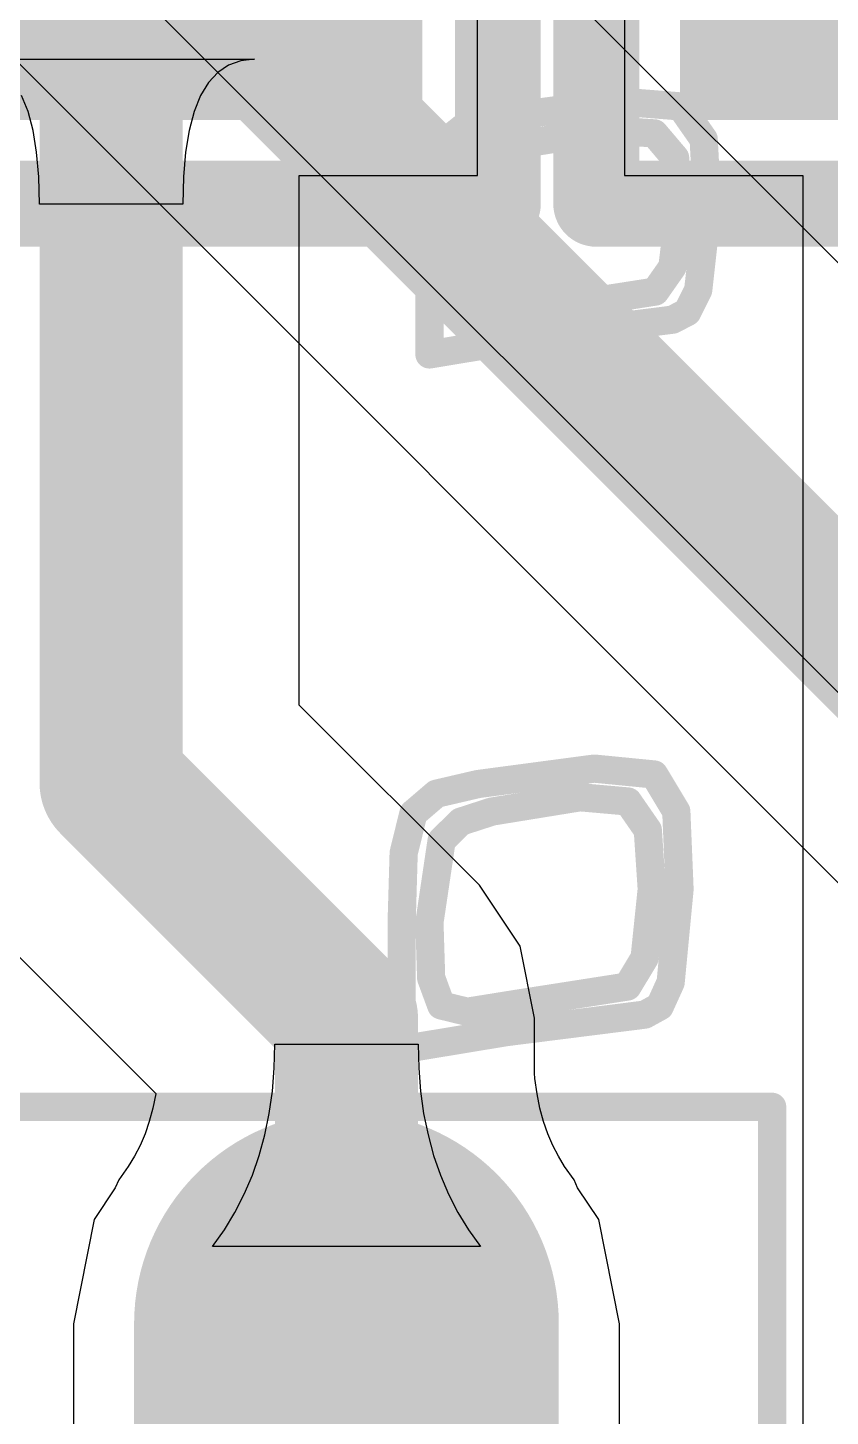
# Model space of a CAD drawing. Header units: inches. Extents: x 1.37 to 4.6, y 1.74 to 5.29.
# Drawn here: x 2.8253 to 2.8813, y 3.0626 to 3.1595 of the extents above; entities that cross this region are included whole.
import ezdxf

# ---------------------------------------------------------------- set-up
doc = ezdxf.new("R2010")
doc.units = ezdxf.units.IN
doc.header["$MEASUREMENT"] = 0
for name, color, linetype in [('BottomLayer', 5, 'Continuous'), ('BottomOverlay', 54, 'Continuous'), ('Mechanical15', 56, 'Continuous'), ('TopLayer', 1, 'Continuous'), ('TopOverlay', 2, 'Continuous'), ('TopPaste', 8, 'Continuous'), ('TopSolder', 216, 'Continuous')]:
    doc.layers.add(name, color=color, linetype=linetype)

# ---------------------------------------------------------------- blocks, each defined once
blk = doc.blocks.new('SOP_16_18')
at = {"layer": 'TopLayer'}
h = blk.add_hatch(color=1, dxfattribs=at)
edge = h.paths.add_edge_path()
edge.add_arc((-0.077756, 0.175), 0.010827, 270, 450)
edge.add_line((-0.077756, 0.185827), (-0.134843, 0.185827))
edge.add_arc((-0.134843, 0.175), 0.010827, 90, 270)
edge.add_line((-0.134843, 0.164173), (-0.077756, 0.164173))
at = {"layer": 'TopPaste'}
h = blk.add_hatch(color=8, dxfattribs=at)
edge = h.paths.add_edge_path()
edge.add_arc((-0.077756, 0.175), 0.010827, 270, 450)
edge.add_line((-0.077756, 0.185827), (-0.134843, 0.185827))
edge.add_arc((-0.134843, 0.175), 0.010827, 90, 270)
edge.add_line((-0.134843, 0.164173), (-0.077756, 0.164173))
at = {"layer": 'TopSolder'}
h = blk.add_hatch(color=216, dxfattribs=at)
edge = h.paths.add_edge_path()
edge.add_arc((-0.077756, 0.175), 0.014827, 270, 450)
edge.add_line((-0.077756, 0.189827), (-0.134843, 0.189827))
edge.add_arc((-0.134843, 0.175), 0.014827, 90, 270)
edge.add_line((-0.134843, 0.160173), (-0.077756, 0.160173))
at = {"layer": 'Mechanical15', "const_width": 0.001969}
for points in [[(0.15, 0.204724), (-0.15, 0.204724)], [(-0.15, -0.204724), (-0.15, 0.204724)]]:
    blk.add_lwpolyline(points, dxfattribs=at)
at = {"layer": 'Mechanical15', "const_width": 0.000984}
blk.add_lwpolyline([(-0.150492, 0.204724, 1), (-0.149508, 0.204724, 1)], format="xyb", close=True, dxfattribs=at)
blk.add_lwpolyline([(-0.150492, 0.204724, 1), (-0.149508, 0.204724, 1)], format="xyb", close=True, dxfattribs=at)
blk = doc.blocks.new('_________0603_68')
at = {"layer": 'TopLayer'}
blk.add_hatch(color=1, dxfattribs=at).paths.add_polyline_path([(-0.03937, -0.017717), (-0.03937, 0.017717), (-0.017717, 0.017717), (-0.017717, -0.017717)])
at = {"layer": 'TopPaste'}
blk.add_hatch(color=8, dxfattribs=at).paths.add_polyline_path([(-0.03937, -0.017717), (-0.03937, 0.017717), (-0.017717, 0.017717), (-0.017717, -0.017717)])
at = {"layer": 'TopSolder'}
blk.add_hatch(color=216, dxfattribs=at).paths.add_polyline_path([(-0.04337, -0.021717), (-0.04337, 0.021717), (-0.013717, 0.021717), (-0.013717, -0.021717)])
at = {"layer": 'Mechanical15', "const_width": 0.001969}
for points in [[(-0.049213, 0.027559), (-0.049213, -0.027559)], [(-0.049213, -0.027559), (0.049213, -0.027559)]]:
    blk.add_lwpolyline(points, dxfattribs=at)
at = {"layer": 'Mechanical15', "const_width": 0.000984}
blk.add_lwpolyline([(-0.049705, -0.027559, 1), (-0.04872, -0.027559, 1)], format="xyb", close=True, dxfattribs=at)
blk.add_lwpolyline([(-0.049705, -0.027559, 1), (-0.04872, -0.027559, 1)], format="xyb", close=True, dxfattribs=at)
at = {"layer": 'TopOverlay', "const_width": 0.006}
for points in [[(-0.049213, 0.027559), (-0.049213, -0.027)], [(-0.049213, -0.027), (0.049, -0.027)]]:
    blk.add_lwpolyline(points, dxfattribs=at)
at = {"layer": 'TopOverlay', "const_width": 0.003}
blk.add_lwpolyline([(-0.050713, -0.027, 1), (-0.047713, -0.027, 1)], format="xyb", close=True, dxfattribs=at)
blk.add_lwpolyline([(-0.050713, -0.027, 1), (-0.047713, -0.027, 1)], format="xyb", close=True, dxfattribs=at)
blk = doc.blocks.new('_________0603_70')
at = {"layer": 'TopLayer'}
blk.add_hatch(color=1, dxfattribs=at).paths.add_polyline_path([(-0.03937, -0.017717), (-0.03937, 0.017717), (-0.017717, 0.017717), (-0.017717, -0.017717)])
at = {"layer": 'TopPaste'}
blk.add_hatch(color=8, dxfattribs=at).paths.add_polyline_path([(-0.03937, -0.017717), (-0.03937, 0.017717), (-0.017717, 0.017717), (-0.017717, -0.017717)])
at = {"layer": 'TopSolder'}
blk.add_hatch(color=216, dxfattribs=at).paths.add_polyline_path([(-0.04337, -0.021717), (-0.04337, 0.021717), (-0.013717, 0.021717), (-0.013717, -0.021717)])
at = {"layer": 'Mechanical15', "const_width": 0.001969}
for points in [[(-0.049213, 0.027559), (-0.049213, -0.027559)], [(-0.049213, 0.027559), (0.049213, 0.027559)]]:
    blk.add_lwpolyline(points, dxfattribs=at)
at = {"layer": 'Mechanical15', "const_width": 0.000984}
blk.add_lwpolyline([(-0.049705, 0.027559, 1), (-0.04872, 0.027559, 1)], format="xyb", close=True, dxfattribs=at)
blk.add_lwpolyline([(-0.049705, 0.027559, 1), (-0.04872, 0.027559, 1)], format="xyb", close=True, dxfattribs=at)
at = {"layer": 'TopOverlay', "const_width": 0.006}
for points in [[(-0.049213, 0.027559), (-0.049213, -0.027)], [(-0.049213, 0.027559), (0.049, 0.027559)]]:
    blk.add_lwpolyline(points, dxfattribs=at)
at = {"layer": 'TopOverlay', "const_width": 0.003}
blk.add_lwpolyline([(-0.050713, 0.027559, 1), (-0.047713, 0.027559, 1)], format="xyb", close=True, dxfattribs=at)
blk.add_lwpolyline([(-0.050713, 0.027559, 1), (-0.047713, 0.027559, 1)], format="xyb", close=True, dxfattribs=at)

msp = doc.modelspace()

# ---------------------------------------------------------------- linework, layer by layer
at = {"layer": 'BottomLayer'}
for p, q in [((2.93, 3.095), (2.84, 3.185)), ((2.815, 3.18), (2.905, 3.09)), ((2.810718, 3.171008), (2.896972, 3.084755))]:
    msp.add_line(p, q, dxfattribs=at)
at = {"layer": 'BottomLayer', "const_width": 0.01}
msp.add_lwpolyline([(2.82, 3.18029), (2.917715, 3.082575)], dxfattribs=at)
at = {"layer": 'BottomOverlay', "const_width": 0.001969}
for points in [[(2.858688, 3.153307), (2.866713, 3.154368)], [(2.866713, 3.154368), (2.870901, 3.154036)], [(2.870901, 3.154036), (2.872499, 3.151747)], [(2.854214, 3.151354), (2.855823, 3.152641)], [(2.855823, 3.152641), (2.858688, 3.153307)], [(2.859658, 3.151386), (2.865698, 3.152366)], [(2.859658, 3.151386), (2.865698, 3.152366)], [(2.865698, 3.152366), (2.869056, 3.152156)], [(2.865698, 3.152366), (2.869056, 3.152156)], [(2.869056, 3.152156), (2.870504, 3.150449)], [(2.869056, 3.152156), (2.870504, 3.150449)], [(2.872499, 3.151747), (2.872755, 3.146935)], [(2.853509, 3.148869), (2.854214, 3.151354)], [(2.856203, 3.149484), (2.857545, 3.150701)], [(2.856203, 3.149484), (2.857545, 3.150701)], [(2.857545, 3.150701), (2.859658, 3.151386)], [(2.857545, 3.150701), (2.859658, 3.151386)], [(2.870504, 3.150449), (2.870814, 3.146935)], [(2.870504, 3.150449), (2.870814, 3.146935)], [(2.853352, 3.144613), (2.853509, 3.148869)], [(2.855292, 3.144617), (2.856203, 3.149484)], [(2.855292, 3.144617), (2.856203, 3.149484)], [(2.870315, 3.142824), (2.870814, 3.146935)], [(2.870315, 3.142824), (2.870814, 3.146935)], [(2.872117, 3.14121), (2.872755, 3.146935)], [(2.853352, 3.136725), (2.853352, 3.144613)], [(2.855292, 3.144617), (2.855433, 3.141355)], [(2.855292, 3.144617), (2.855433, 3.141355)], [(2.869117, 3.141114), (2.870315, 3.142824)], [(2.869117, 3.141114), (2.870315, 3.142824)], [(2.855433, 3.141355), (2.856174, 3.139728)], [(2.855433, 3.141355), (2.856174, 3.139728)], [(2.861355, 3.139902), (2.869117, 3.141114)], [(2.861355, 3.139902), (2.869117, 3.141114)], [(2.871355, 3.139685), (2.872117, 3.14121)], [(2.856174, 3.139728), (2.857989, 3.139367)], [(2.856174, 3.139728), (2.857989, 3.139367)], [(2.857989, 3.139367), (2.861355, 3.139902)], [(2.857989, 3.139367), (2.861355, 3.139902)], [(2.860628, 3.137928), (2.870329, 3.139153)], [(2.870329, 3.139153), (2.871355, 3.139685)], [(2.853352, 3.136725), (2.860628, 3.137928)], [(2.856747, 3.10674), (2.864862, 3.107817)], [(2.864862, 3.107817), (2.86904, 3.107407)], [(2.86904, 3.107407), (2.870589, 3.104828)], [(2.852234, 3.104692), (2.853837, 3.106064)], [(2.853837, 3.106064), (2.856747, 3.10674)], [(2.857717, 3.104819), (2.863869, 3.105818)], [(2.857717, 3.104819), (2.863869, 3.105818)], [(2.863869, 3.105818), (2.867214, 3.105522)], [(2.863869, 3.105818), (2.867214, 3.105522)], [(2.867214, 3.105522), (2.8686, 3.103519)], [(2.867214, 3.105522), (2.8686, 3.103519)], [(2.851553, 3.101928), (2.852234, 3.104692)], [(2.854203, 3.102798), (2.855537, 3.104111)], [(2.854203, 3.102798), (2.855537, 3.104111)], [(2.855537, 3.104111), (2.857717, 3.104819)], [(2.855537, 3.104111), (2.857717, 3.104819)], [(2.870589, 3.104828), (2.870814, 3.099398)], [(2.8686, 3.103519), (2.868874, 3.099398)], [(2.8686, 3.103519), (2.868874, 3.099398)], [(2.853352, 3.09708), (2.854203, 3.102798)], [(2.853352, 3.09708), (2.854203, 3.102798)], [(2.851412, 3.097076), (2.851553, 3.101928)], [(2.868375, 3.094602), (2.868874, 3.099398)], [(2.868375, 3.094602), (2.868874, 3.099398)], [(2.870193, 3.092897), (2.870814, 3.099398)], [(2.851412, 3.088218), (2.851412, 3.097076)], [(2.853352, 3.09708), (2.853472, 3.093204)], [(2.853352, 3.09708), (2.853472, 3.093204)], [(2.867176, 3.092607), (2.868375, 3.094602)], [(2.867176, 3.092607), (2.868375, 3.094602)], [(2.853472, 3.093204), (2.854178, 3.091287)], [(2.853472, 3.093204), (2.854178, 3.091287)], [(2.859415, 3.091395), (2.867176, 3.092607)], [(2.859415, 3.091395), (2.867176, 3.092607)], [(2.869433, 3.09122), (2.870193, 3.092897)], [(2.854178, 3.091287), (2.855987, 3.090846)], [(2.854178, 3.091287), (2.855987, 3.090846)], [(2.855987, 3.090846), (2.859415, 3.091395)], [(2.855987, 3.090846), (2.859415, 3.091395)], [(2.858688, 3.089421), (2.868389, 3.090646)], [(2.868389, 3.090646), (2.869433, 3.09122)], [(2.851412, 3.088218), (2.858688, 3.089421)]]:
    msp.add_lwpolyline(points, dxfattribs=at)
at = {"layer": 'BottomOverlay', "const_width": 0.000984}
for points in [[(2.866221, 3.154368, 1), (2.867205, 3.154368, 1)], [(2.866221, 3.154368, 1), (2.867205, 3.154368, 1)], [(2.870409, 3.154036, 1), (2.871393, 3.154036, 1)], [(2.870409, 3.154036, 1), (2.871393, 3.154036, 1)], [(2.855331, 3.152641, 1), (2.856315, 3.152641, 1)], [(2.855331, 3.152641, 1), (2.856315, 3.152641, 1)], [(2.858195, 3.153307, 1), (2.85918, 3.153307, 1)], [(2.858195, 3.153307, 1), (2.85918, 3.153307, 1)], [(2.865206, 3.152366, 1), (2.86619, 3.152366, 1)], [(2.865206, 3.152366, 1), (2.86619, 3.152366, 1)], [(2.865206, 3.152366, 1), (2.86619, 3.152366, 1)], [(2.865206, 3.152366, 1), (2.86619, 3.152366, 1)], [(2.868564, 3.152156, 1), (2.869548, 3.152156, 1)], [(2.868564, 3.152156, 1), (2.869548, 3.152156, 1)], [(2.868564, 3.152156, 1), (2.869548, 3.152156, 1)], [(2.868564, 3.152156, 1), (2.869548, 3.152156, 1)], [(2.872007, 3.151747, 1), (2.872991, 3.151747, 1)], [(2.872007, 3.151747, 1), (2.872991, 3.151747, 1)], [(2.853722, 3.151354, 1), (2.854707, 3.151354, 1)], [(2.853722, 3.151354, 1), (2.854707, 3.151354, 1)], [(2.857053, 3.150701, 1), (2.858037, 3.150701, 1)], [(2.857053, 3.150701, 1), (2.858037, 3.150701, 1)], [(2.857053, 3.150701, 1), (2.858037, 3.150701, 1)], [(2.857053, 3.150701, 1), (2.858037, 3.150701, 1)], [(2.859166, 3.151386, 1), (2.86015, 3.151386, 1)], [(2.859166, 3.151386, 1), (2.86015, 3.151386, 1)], [(2.859166, 3.151386, 1), (2.86015, 3.151386, 1)], [(2.859166, 3.151386, 1), (2.86015, 3.151386, 1)], [(2.870011, 3.150449, 1), (2.870996, 3.150449, 1)], [(2.870011, 3.150449, 1), (2.870996, 3.150449, 1)], [(2.870011, 3.150449, 1), (2.870996, 3.150449, 1)], [(2.870011, 3.150449, 1), (2.870996, 3.150449, 1)], [(2.853016, 3.148869, 1), (2.854001, 3.148869, 1)], [(2.853016, 3.148869, 1), (2.854001, 3.148869, 1)], [(2.855711, 3.149484, 1), (2.856695, 3.149484, 1)], [(2.855711, 3.149484, 1), (2.856695, 3.149484, 1)], [(2.855711, 3.149484, 1), (2.856695, 3.149484, 1)], [(2.855711, 3.149484, 1), (2.856695, 3.149484, 1)], [(2.870322, 3.146935, 1), (2.871306, 3.146935, 1)], [(2.870322, 3.146935, 1), (2.871306, 3.146935, 1)], [(2.870322, 3.146935, 1), (2.871306, 3.146935, 1)], [(2.870322, 3.146935, 1), (2.871306, 3.146935, 1)], [(2.872263, 3.146935, 1), (2.873247, 3.146935, 1)], [(2.872263, 3.146935, 1), (2.873247, 3.146935, 1)], [(2.85286, 3.144613, 1), (2.853844, 3.144613, 1)], [(2.85286, 3.144613, 1), (2.853844, 3.144613, 1)], [(2.8548, 3.144617, 1), (2.855784, 3.144617, 1)], [(2.8548, 3.144617, 1), (2.855784, 3.144617, 1)], [(2.8548, 3.144617, 1), (2.855784, 3.144617, 1)], [(2.8548, 3.144617, 1), (2.855784, 3.144617, 1)], [(2.869823, 3.142824, 1), (2.870808, 3.142824, 1)], [(2.869823, 3.142824, 1), (2.870808, 3.142824, 1)], [(2.869823, 3.142824, 1), (2.870808, 3.142824, 1)], [(2.869823, 3.142824, 1), (2.870808, 3.142824, 1)], [(2.854941, 3.141355, 1), (2.855925, 3.141355, 1)], [(2.854941, 3.141355, 1), (2.855925, 3.141355, 1)], [(2.854941, 3.141355, 1), (2.855925, 3.141355, 1)], [(2.854941, 3.141355, 1), (2.855925, 3.141355, 1)], [(2.868625, 3.141114, 1), (2.869609, 3.141114, 1)], [(2.868625, 3.141114, 1), (2.869609, 3.141114, 1)], [(2.868625, 3.141114, 1), (2.869609, 3.141114, 1)], [(2.868625, 3.141114, 1), (2.869609, 3.141114, 1)], [(2.871625, 3.14121, 1), (2.872609, 3.14121, 1)], [(2.871625, 3.14121, 1), (2.872609, 3.14121, 1)], [(2.855682, 3.139728, 1), (2.856666, 3.139728, 1)], [(2.855682, 3.139728, 1), (2.856666, 3.139728, 1)], [(2.855682, 3.139728, 1), (2.856666, 3.139728, 1)], [(2.855682, 3.139728, 1), (2.856666, 3.139728, 1)], [(2.857497, 3.139367, 1), (2.858481, 3.139367, 1)], [(2.857497, 3.139367, 1), (2.858481, 3.139367, 1)], [(2.857497, 3.139367, 1), (2.858481, 3.139367, 1)], [(2.857497, 3.139367, 1), (2.858481, 3.139367, 1)], [(2.860863, 3.139902, 1), (2.861848, 3.139902, 1)], [(2.860863, 3.139902, 1), (2.861848, 3.139902, 1)], [(2.860863, 3.139902, 1), (2.861848, 3.139902, 1)], [(2.860863, 3.139902, 1), (2.861848, 3.139902, 1)], [(2.869837, 3.139153, 1), (2.870821, 3.139153, 1)], [(2.869837, 3.139153, 1), (2.870821, 3.139153, 1)], [(2.870863, 3.139685, 1), (2.871847, 3.139685, 1)], [(2.870863, 3.139685, 1), (2.871847, 3.139685, 1)], [(2.860136, 3.137928, 1), (2.86112, 3.137928, 1)], [(2.860136, 3.137928, 1), (2.86112, 3.137928, 1)], [(2.85286, 3.136725, 1), (2.853844, 3.136725, 1)], [(2.85286, 3.136725, 1), (2.853844, 3.136725, 1)], [(2.86437, 3.107817, 1), (2.865354, 3.107817, 1)], [(2.86437, 3.107817, 1), (2.865354, 3.107817, 1)], [(2.868548, 3.107407, 1), (2.869532, 3.107407, 1)], [(2.868548, 3.107407, 1), (2.869532, 3.107407, 1)], [(2.853345, 3.106064, 1), (2.854329, 3.106064, 1)], [(2.853345, 3.106064, 1), (2.854329, 3.106064, 1)], [(2.856255, 3.10674, 1), (2.857239, 3.10674, 1)], [(2.856255, 3.10674, 1), (2.857239, 3.10674, 1)], [(2.863377, 3.105818, 1), (2.864361, 3.105818, 1)], [(2.863377, 3.105818, 1), (2.864361, 3.105818, 1)], [(2.863377, 3.105818, 1), (2.864361, 3.105818, 1)], [(2.863377, 3.105818, 1), (2.864361, 3.105818, 1)], [(2.866722, 3.105522, 1), (2.867706, 3.105522, 1)], [(2.866722, 3.105522, 1), (2.867706, 3.105522, 1)], [(2.866722, 3.105522, 1), (2.867706, 3.105522, 1)], [(2.866722, 3.105522, 1), (2.867706, 3.105522, 1)], [(2.851741, 3.104692, 1), (2.852726, 3.104692, 1)], [(2.851741, 3.104692, 1), (2.852726, 3.104692, 1)], [(2.855045, 3.104111, 1), (2.856029, 3.104111, 1)], [(2.855045, 3.104111, 1), (2.856029, 3.104111, 1)], [(2.855045, 3.104111, 1), (2.856029, 3.104111, 1)], [(2.855045, 3.104111, 1), (2.856029, 3.104111, 1)], [(2.857225, 3.104819, 1), (2.85821, 3.104819, 1)], [(2.857225, 3.104819, 1), (2.85821, 3.104819, 1)], [(2.857225, 3.104819, 1), (2.85821, 3.104819, 1)], [(2.857225, 3.104819, 1), (2.85821, 3.104819, 1)], [(2.870096, 3.104828, 1), (2.871081, 3.104828, 1)], [(2.870096, 3.104828, 1), (2.871081, 3.104828, 1)], [(2.868108, 3.103519, 1), (2.869092, 3.103519, 1)], [(2.868108, 3.103519, 1), (2.869092, 3.103519, 1)], [(2.868108, 3.103519, 1), (2.869092, 3.103519, 1)], [(2.868108, 3.103519, 1), (2.869092, 3.103519, 1)], [(2.853711, 3.102798, 1), (2.854695, 3.102798, 1)], [(2.853711, 3.102798, 1), (2.854695, 3.102798, 1)], [(2.853711, 3.102798, 1), (2.854695, 3.102798, 1)], [(2.853711, 3.102798, 1), (2.854695, 3.102798, 1)], [(2.851061, 3.101928, 1), (2.852045, 3.101928, 1)], [(2.851061, 3.101928, 1), (2.852045, 3.101928, 1)], [(2.868382, 3.099398, 1), (2.869366, 3.099398, 1)], [(2.868382, 3.099398, 1), (2.869366, 3.099398, 1)], [(2.868382, 3.099398, 1), (2.869366, 3.099398, 1)], [(2.868382, 3.099398, 1), (2.869366, 3.099398, 1)], [(2.870322, 3.099398, 1), (2.871306, 3.099398, 1)], [(2.870322, 3.099398, 1), (2.871306, 3.099398, 1)], [(2.850919, 3.097076, 1), (2.851904, 3.097076, 1)], [(2.850919, 3.097076, 1), (2.851904, 3.097076, 1)], [(2.85286, 3.09708, 1), (2.853844, 3.09708, 1)], [(2.85286, 3.09708, 1), (2.853844, 3.09708, 1)], [(2.85286, 3.09708, 1), (2.853844, 3.09708, 1)], [(2.85286, 3.09708, 1), (2.853844, 3.09708, 1)], [(2.867883, 3.094602, 1), (2.868867, 3.094602, 1)], [(2.867883, 3.094602, 1), (2.868867, 3.094602, 1)], [(2.867883, 3.094602, 1), (2.868867, 3.094602, 1)], [(2.867883, 3.094602, 1), (2.868867, 3.094602, 1)], [(2.85298, 3.093204, 1), (2.853964, 3.093204, 1)], [(2.85298, 3.093204, 1), (2.853964, 3.093204, 1)], [(2.85298, 3.093204, 1), (2.853964, 3.093204, 1)], [(2.85298, 3.093204, 1), (2.853964, 3.093204, 1)], [(2.866684, 3.092607, 1), (2.867668, 3.092607, 1)], [(2.866684, 3.092607, 1), (2.867668, 3.092607, 1)], [(2.866684, 3.092607, 1), (2.867668, 3.092607, 1)], [(2.866684, 3.092607, 1), (2.867668, 3.092607, 1)], [(2.869701, 3.092897, 1), (2.870685, 3.092897, 1)], [(2.869701, 3.092897, 1), (2.870685, 3.092897, 1)], [(2.853686, 3.091287, 1), (2.85467, 3.091287, 1)], [(2.853686, 3.091287, 1), (2.85467, 3.091287, 1)], [(2.853686, 3.091287, 1), (2.85467, 3.091287, 1)], [(2.853686, 3.091287, 1), (2.85467, 3.091287, 1)], [(2.855495, 3.090846, 1), (2.856479, 3.090846, 1)], [(2.855495, 3.090846, 1), (2.856479, 3.090846, 1)], [(2.855495, 3.090846, 1), (2.856479, 3.090846, 1)], [(2.855495, 3.090846, 1), (2.856479, 3.090846, 1)], [(2.858923, 3.091395, 1), (2.859907, 3.091395, 1)], [(2.858923, 3.091395, 1), (2.859907, 3.091395, 1)], [(2.858923, 3.091395, 1), (2.859907, 3.091395, 1)], [(2.858923, 3.091395, 1), (2.859907, 3.091395, 1)], [(2.867897, 3.090646, 1), (2.868881, 3.090646, 1)], [(2.867897, 3.090646, 1), (2.868881, 3.090646, 1)], [(2.868941, 3.09122, 1), (2.869925, 3.09122, 1)], [(2.868941, 3.09122, 1), (2.869925, 3.09122, 1)], [(2.858195, 3.089421, 1), (2.85918, 3.089421, 1)], [(2.858195, 3.089421, 1), (2.85918, 3.089421, 1)], [(2.850919, 3.088218, 1), (2.851904, 3.088218, 1)], [(2.850919, 3.088218, 1), (2.851904, 3.088218, 1)]]:
    msp.add_lwpolyline(points, format="xyb", close=True, dxfattribs=at)
at = {"layer": 'TopLayer'}
for p, q in [((2.856719, 3.149211), (2.856719, 3.186613)), ((2.866967, 3.186613), (2.866967, 3.149211)), ((2.821129, 3.157325), (2.841129, 3.157325)), ((2.839329, 3.156921), (2.838579, 3.156415)), ((2.840179, 3.157224), (2.839329, 3.156921)), ((2.841129, 3.157325), (2.840179, 3.157224)), ((2.837929, 3.155706), (2.837379, 3.154796)), ((2.838579, 3.156415), (2.837929, 3.155706)), ((2.825329, 3.153682), (2.824879, 3.154796)), ((2.837379, 3.154796), (2.836929, 3.153682)), ((2.825679, 3.152367), (2.825329, 3.153682)), ((2.836929, 3.153682), (2.836579, 3.152367)), ((2.825929, 3.150849), (2.825679, 3.152367)), ((2.836579, 3.152367), (2.836329, 3.150849)), ((2.826079, 3.149128), (2.825929, 3.150849)), ((2.836329, 3.150849), (2.836179, 3.149128)), ((2.826129, 3.147206), (2.826079, 3.149128)), ((2.836179, 3.149128), (2.836129, 3.147206)), ((2.844255, 3.112255), (2.844255, 3.149211)), ((2.844255, 3.149211), (2.856719, 3.149211)), ((2.866967, 3.149211), (2.879431, 3.149211)), ((2.879431, 3.149211), (2.879431, 2.980511)), ((2.836129, 3.147206), (2.826129, 3.147206)), ((2.856839, 3.099671), (2.844255, 3.112255)), ((2.859685, 3.095412), (2.856839, 3.099671)), ((2.821847, 3.097536), (2.834252, 3.085131)), ((2.860684, 3.090389), (2.859685, 3.095412)), ((2.860684, 3.086567), (2.860684, 3.090389)), ((2.842514, 3.08691), (2.842558, 3.088572)), ((2.842558, 3.088572), (2.852558, 3.088572)), ((2.852558, 3.088572), (2.852601, 3.08691)), ((2.842384, 3.085304), (2.842514, 3.08691)), ((2.852601, 3.08691), (2.852732, 3.085304)), ((2.860715, 3.086188), (2.860684, 3.086567)), ((2.860866, 3.085114), (2.860715, 3.086188)), ((2.83425, 3.085114), (2.834047, 3.084116)), ((2.834252, 3.085131), (2.83425, 3.085114)), ((2.842166, 3.083754), (2.842384, 3.085304)), ((2.852732, 3.085304), (2.852949, 3.083754)), ((2.861069, 3.084116), (2.860866, 3.085114)), ((2.834047, 3.084116), (2.833794, 3.083188)), ((2.841861, 3.082259), (2.842166, 3.083754)), ((2.852949, 3.083754), (2.853254, 3.082259)), ((2.861322, 3.083188), (2.861069, 3.084116)), ((2.833794, 3.083188), (2.833495, 3.082323)), ((2.861621, 3.082323), (2.861322, 3.083188)), ((2.833495, 3.082323), (2.833151, 3.081515)), ((2.84147, 3.080819), (2.841861, 3.082259)), ((2.853254, 3.082259), (2.853646, 3.080819)), ((2.861964, 3.081516), (2.861621, 3.082323)), ((2.833151, 3.081515), (2.832761, 3.080755)), ((2.862355, 3.080755), (2.861964, 3.081516)), ((2.832322, 3.080033), (2.831664, 3.079108)), ((2.832761, 3.080755), (2.832322, 3.080033)), ((2.840991, 3.079435), (2.84147, 3.080819)), ((2.853646, 3.080819), (2.854125, 3.079435)), ((2.862793, 3.080033), (2.862355, 3.080755)), ((2.863451, 3.079108), (2.862793, 3.080033)), ((2.831664, 3.079108), (2.831418, 3.078559)), ((2.840425, 3.078106), (2.840991, 3.079435)), ((2.854125, 3.079435), (2.85469, 3.078106)), ((2.863698, 3.078559), (2.863451, 3.079108)), ((2.831418, 3.078559), (2.829942, 3.076351)), ((2.839772, 3.076833), (2.840425, 3.078106)), ((2.85469, 3.078106), (2.855343, 3.076833)), ((2.865174, 3.076351), (2.863698, 3.078559)), ((2.829942, 3.076351), (2.828491, 3.069054)), ((2.839032, 3.075616), (2.839772, 3.076833)), ((2.855343, 3.076833), (2.856083, 3.075616)), ((2.866625, 3.069054), (2.865174, 3.076351)), ((2.838205, 3.074454), (2.839032, 3.075616)), ((2.856083, 3.075616), (2.85691, 3.074454)), ((2.85691, 3.074454), (2.838205, 3.074454)), ((2.828491, 3.069054), (2.828491, 3.011967)), ((2.866625, 3.011967), (2.866625, 3.069054))]:
    msp.add_line(p, q, dxfattribs=at)
at = {"layer": 'TopLayer', "const_width": 0.01}
for points in [[(2.831129, 3.106818), (2.831129, 3.167912)], [(2.831129, 3.106818), (2.847558, 3.090389)], [(2.847558, 3.040511), (2.847558, 3.090389)]]:
    msp.add_lwpolyline(points, dxfattribs=at)
at = {"layer": 'TopLayer', "const_width": 0.005}
for points in [[(2.828629, 3.106818, 1), (2.833629, 3.106818, 1)], [(2.828629, 3.106818, 1), (2.833629, 3.106818, 1)], [(2.845058, 3.090389, 1), (2.850058, 3.090389, 1)], [(2.845058, 3.090389, 1), (2.850058, 3.090389, 1)]]:
    msp.add_lwpolyline(points, format="xyb", close=True, dxfattribs=at)

# ---------------------------------------------------------------- block references
for name, p, rotation in [('_________0603_68', (2.831129, 3.196455), 90), ('_________0603_70', (2.892557, 3.196455), 90), ('SOP_16_18', (2.672558, 2.934211), 270)]:
    msp.add_blockref(name, p, dxfattribs=dict(rotation=rotation))

doc.saveas('drawing.dxf')
